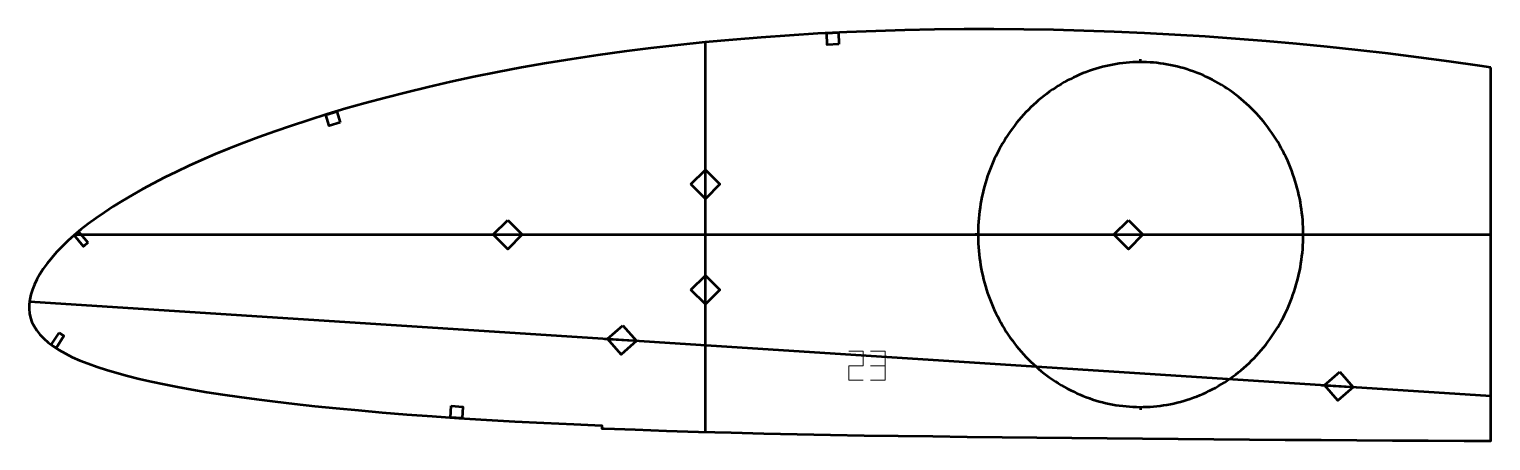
# Model space of a CAD drawing. Header units: metres. Extents: x 9 to 513, y 129 to 271.
import ezdxf

# ---------------------------------------------------------------- set-up
doc = ezdxf.new("R2010")
doc.units = ezdxf.units.M
doc.layers.add('Layer', color=1, linetype='Continuous', lineweight=50)
doc.layers.add('NumLabel', color=1, linetype='Continuous', lineweight=15)

msp = doc.modelspace()

# ---------------------------------------------------------------- linework, layer by layer
at = {"layer": 'Layer', "color": 7}
for p, q in [((242.23, 131.86), (242.23, 266.43)), ((242.23, 211.38), (242.23, 223.38)), ((24.9, 200), (512.93, 200)), ((168.05, 200), (180.05, 200)), ((382.04, 200), (394.04, 200)), ((242.23, 174.91), (242.23, 186.91)), ((9.26, 176.84), (512.93, 144.26)), ((207.45, 164.02), (219.42, 163.25)), ((454.57, 148.04), (466.54, 147.26))]:
    msp.add_line(p, q, dxfattribs=at)
at = {"layer": 'Layer'}
for p, q in [((392.23, 259.55), (392.23, 260.55)), ((336.17, 200), (335.17, 200)), ((448.29, 200), (449.29, 200)), ((392.23, 140.45), (392.23, 139.45))]:
    msp.add_line(p, q, dxfattribs=at)
for points in [[(512.93, 257.69), (509.15, 258.26), (498.64, 259.76), (488.13, 261.17), (477.61, 262.48), (467.08, 263.69), (456.55, 264.81), (446.01, 265.84), (435.48, 266.78), (424.96, 267.62), (414.46, 268.37), (403.98, 269.02), (393.51, 269.57), (383.06, 270.03), (372.64, 270.4), (362.25, 270.67), (351.92, 270.85), (341.62, 270.93), (331.37, 270.9), (321.16, 270.79), (311, 270.58), (300.92, 270.28), (290.91, 269.89), (280.99, 269.4), (271.15, 268.8), (261.39, 268.1), (251.71, 267.3), (242.13, 266.42), (232.67, 265.46), (223.35, 264.4), (214.17, 263.23), (205.12, 261.96), (196.2, 260.6), (187.43, 259.17), (178.85, 257.68), (170.49, 256.11), (162.34, 254.46), (154.41, 252.73), (146.67, 250.93), (139.16, 249.1), (131.91, 247.26), (124.93, 245.39), (118.22, 243.48), (111.76, 241.53), (105.54, 239.56), (99.56, 237.59), (93.81, 235.61), (88.3, 233.64), (83.03, 231.68), (77.98, 229.7), (73.15, 227.71), (68.52, 225.71), (64.08, 223.7), (59.82, 221.7), (55.75, 219.69), (51.86, 217.69), (48.16, 215.67), (44.62, 213.66), (41.26, 211.65), (38.07, 209.66), (35.04, 207.66), (32.18, 205.67), (29.48, 203.69), (26.95, 201.72), (24.6, 199.75), (22.42, 197.79), (20.41, 195.84), (18.56, 193.89), (16.87, 191.95), (15.33, 190.02), (13.95, 188.14), (12.75, 186.32), (11.73, 184.53), (10.9, 182.76), (10.22, 181), (9.71, 179.28), (9.35, 177.6), (9.14, 175.87), (9.11, 174.33), (9.24, 172.76), (9.54, 171.26), (10.05, 169.79), (10.76, 168.34), (11.69, 166.89), (12.81, 165.47), (14.13, 164.08), (15.66, 162.73), (17.4, 161.42), (19.37, 160.15), (21.56, 158.91), (23.96, 157.72), (26.58, 156.56), (29.43, 155.44), (32.51, 154.34), (35.8, 153.27), (39.31, 152.23), (43.04, 151.21), (46.99, 150.23), (51.17, 149.27), (55.59, 148.33), (60.25, 147.41), (65.16, 146.51), (70.32, 145.63), (75.76, 144.78), (81.48, 143.95), (87.5, 143.13), (93.84, 142.33), (100.51, 141.55), (107.52, 140.79), (114.89, 140.04), (122.63, 139.31), (130.74, 138.6), (139.22, 137.92), (148.05, 137.26), (157.22, 136.63), (166.7, 136.04), (176.48, 135.49), (186.52, 134.97), (196.8, 134.49), (206.5, 134.08), (206.45, 133.08), (207.26, 133.05), (217.95, 132.64), (228.82, 132.26), (239.87, 131.93), (251.07, 131.62), (262.39, 131.33), (273.81, 131.07), (285.32, 130.85), (296.94, 130.67), (308.69, 130.5), (320.55, 130.34), (332.49, 130.18), (344.47, 130.02), (356.5, 129.88), (368.57, 129.76), (380.71, 129.66), (392.92, 129.56), (405.18, 129.45), (417.46, 129.35), (429.77, 129.26), (442.1, 129.17), (454.43, 129.08), (466.76, 129), (479.07, 128.94), (491.4, 128.89), (503.74, 128.83), (512.93, 128.78), (512.93, 257.69)], [(288.22, 265.75), (284.23, 265.56), (284.03, 269.55), (288.03, 269.75), (288.22, 265.75)], [(448.29, 200), (448.28, 201.25), (448.24, 202.5), (448.18, 203.75), (448.09, 205), (447.98, 206.25), (447.84, 207.49), (447.68, 208.73), (447.5, 209.96), (447.29, 211.2), (447.06, 212.42), (446.8, 213.64), (446.52, 214.86), (446.21, 216.07), (445.88, 217.27), (445.53, 218.46), (445.15, 219.65), (444.75, 220.82), (444.33, 221.99), (443.88, 223.15), (443.41, 224.3), (442.92, 225.43), (442.4, 226.56), (441.87, 227.67), (441.31, 228.78), (440.73, 229.87), (440.13, 230.94), (439.5, 232), (438.86, 233.05), (438.2, 234.09), (437.51, 235.1), (436.81, 236.11), (436.08, 237.09), (435.34, 238.06), (434.58, 239.02), (433.8, 239.96), (433, 240.87), (432.18, 241.78), (431.34, 242.66), (430.49, 243.52), (429.62, 244.37), (428.74, 245.19), (427.84, 246), (426.92, 246.78), (425.98, 247.54), (425.04, 248.29), (424.07, 249.01), (423.1, 249.71), (422.11, 250.39), (421.1, 251.04), (420.09, 251.68), (419.06, 252.29), (418.02, 252.87), (416.97, 253.44), (415.91, 253.98), (414.83, 254.49), (413.75, 254.99), (412.66, 255.46), (411.56, 255.9), (410.45, 256.32), (409.33, 256.71), (408.2, 257.08), (407.07, 257.43), (405.93, 257.74), (404.78, 258.04), (403.63, 258.3), (402.48, 258.55), (401.32, 258.76), (400.15, 258.95), (398.99, 259.12), (397.81, 259.25), (396.64, 259.37), (395.47, 259.45), (394.29, 259.51), (393.11, 259.54), (391.93, 259.55), (390.76, 259.53), (389.58, 259.48), (388.4, 259.41), (387.23, 259.31), (386.06, 259.19), (384.89, 259.04), (383.72, 258.86), (382.56, 258.66), (381.4, 258.43), (380.25, 258.17), (379.1, 257.89), (377.96, 257.59), (376.82, 257.26), (375.69, 256.9), (374.57, 256.52), (373.45, 256.11), (372.35, 255.68), (371.25, 255.22), (370.16, 254.74), (369.09, 254.24), (368.02, 253.71), (366.96, 253.16), (365.92, 252.58), (364.88, 251.98), (363.86, 251.36), (362.85, 250.72), (361.85, 250.05), (360.87, 249.36), (359.9, 248.65), (358.94, 247.92), (358, 247.16), (357.08, 246.39), (356.17, 245.6), (355.27, 244.78), (354.4, 243.95), (353.54, 243.09), (352.69, 242.22), (351.87, 241.33), (351.06, 240.42), (350.27, 239.49), (349.49, 238.54), (348.74, 237.58), (348.01, 236.6), (347.29, 235.61), (346.6, 234.6), (345.93, 233.57), (345.27, 232.53), (344.64, 231.47), (344.03, 230.4), (343.44, 229.32), (342.87, 228.23), (342.32, 227.12), (341.79, 226), (341.29, 224.87), (340.81, 223.72), (340.35, 222.57), (339.92, 221.41), (339.5, 220.24), (339.12, 219.06), (338.75, 217.87), (338.41, 216.67), (338.09, 215.46), (337.8, 214.25), (337.53, 213.03), (337.28, 211.81), (337.06, 210.58), (336.86, 209.35), (336.69, 208.11), (336.54, 206.87), (336.42, 205.62), (336.32, 204.38), (336.25, 203.13), (336.2, 201.88), (336.17, 200.63), (336.17, 199.37), (336.2, 198.12), (336.25, 196.87), (336.32, 195.62), (336.42, 194.38), (336.54, 193.13), (336.69, 191.89), (336.86, 190.65), (337.06, 189.42), (337.28, 188.19), (337.53, 186.97), (337.8, 185.75), (338.09, 184.54), (338.41, 183.33), (338.75, 182.13), (339.12, 180.94), (339.5, 179.76), (339.92, 178.59), (340.35, 177.43), (340.81, 176.28), (341.29, 175.13), (341.79, 174), (342.32, 172.88), (342.87, 171.77), (343.44, 170.68), (344.03, 169.6), (344.64, 168.53), (345.27, 167.47), (345.93, 166.43), (346.6, 165.4), (347.29, 164.39), (348.01, 163.4), (348.74, 162.42), (349.49, 161.46), (350.27, 160.51), (351.06, 159.58), (351.87, 158.67), (352.69, 157.78), (353.54, 156.91), (354.4, 156.05), (355.27, 155.22), (356.17, 154.4), (357.08, 153.61), (358, 152.84), (358.94, 152.08), (359.9, 151.35), (360.87, 150.64), (361.85, 149.95), (362.85, 149.28), (363.86, 148.64), (364.88, 148.02), (365.92, 147.42), (366.96, 146.84), (368.02, 146.29), (369.09, 145.76), (370.16, 145.26), (371.25, 144.78), (372.35, 144.32), (373.45, 143.89), (374.57, 143.48), (375.69, 143.1), (376.82, 142.74), (377.96, 142.41), (379.1, 142.11), (380.25, 141.83), (381.4, 141.57), (382.56, 141.34), (383.72, 141.14), (384.89, 140.96), (386.06, 140.81), (387.23, 140.69), (388.4, 140.59), (389.58, 140.52), (390.76, 140.47), (391.93, 140.45), (393.11, 140.46), (394.29, 140.49), (395.47, 140.55), (396.64, 140.63), (397.81, 140.75), (398.99, 140.88), (400.15, 141.05), (401.32, 141.24), (402.48, 141.45), (403.63, 141.7), (404.78, 141.96), (405.93, 142.26), (407.07, 142.57), (408.2, 142.92), (409.33, 143.29), (410.45, 143.68), (411.56, 144.1), (412.66, 144.54), (413.75, 145.01), (414.83, 145.51), (415.91, 146.02), (416.97, 146.56), (418.02, 147.13), (419.06, 147.71), (420.09, 148.32), (421.1, 148.96), (422.11, 149.61), (423.1, 150.29), (424.07, 150.99), (425.04, 151.71), (425.98, 152.46), (426.92, 153.22), (427.84, 154), (428.74, 154.81), (429.62, 155.63), (430.49, 156.48), (431.34, 157.34), (432.18, 158.22), (433, 159.13), (433.8, 160.04), (434.58, 160.98), (435.34, 161.94), (436.08, 162.91), (436.81, 163.89), (437.51, 164.9), (438.2, 165.91), (438.86, 166.95), (439.5, 168), (440.13, 169.06), (440.73, 170.13), (441.31, 171.22), (441.87, 172.33), (442.4, 173.44), (442.92, 174.57), (443.41, 175.7), (443.88, 176.85), (444.33, 178.01), (444.75, 179.18), (445.15, 180.35), (445.53, 181.54), (445.88, 182.73), (446.21, 183.93), (446.52, 185.14), (446.8, 186.36), (447.06, 187.58), (447.29, 188.8), (447.5, 190.04), (447.68, 191.27), (447.84, 192.51), (447.98, 193.75), (448.09, 195), (448.18, 196.25), (448.24, 197.5), (448.28, 198.75), (448.29, 200)], [(116.31, 238.72), (112.48, 237.57), (111.32, 241.4), (115.15, 242.55), (116.31, 238.72)], [(237.23, 217.38), (242.23, 222.38), (247.23, 217.38), (242.23, 212.38), (237.23, 217.38)], [(174.05, 205), (179.05, 200), (174.05, 195), (169.05, 200), (174.05, 205)], [(388.04, 205), (393.04, 200), (388.04, 195), (383.04, 200), (388.04, 205)], [(29.35, 197.21), (27.82, 195.93), (24.61, 199.76), (26.15, 201.05), (29.35, 197.21)], [(237.23, 180.91), (242.23, 185.91), (247.23, 180.91), (242.23, 175.91), (237.23, 180.91)], [(213.76, 168.62), (218.43, 163.31), (213.11, 158.64), (208.45, 163.96), (213.76, 168.62)], [(19.38, 166.1), (21.06, 165.01), (18.35, 160.81), (16.67, 161.89), (19.38, 166.1)], [(460.88, 152.64), (465.54, 147.33), (460.23, 142.66), (455.56, 147.97), (460.88, 152.64)], [(154.58, 140.82), (158.57, 140.55), (158.3, 136.56), (154.31, 136.83), (154.58, 140.82)]]:
    msp.add_lwpolyline(points, close=True, dxfattribs=at)
at = {"layer": 'NumLabel', "color": 1}
for points in [[(291.64, 159.71), (296.64, 159.71), (296.64, 154.71), (291.64, 154.71), (291.64, 149.71), (296.64, 149.71)], [(299.14, 159.71), (304.14, 159.71), (304.14, 154.71), (299.14, 154.71), (304.14, 154.71), (304.14, 149.71), (299.14, 149.71)]]:
    msp.add_lwpolyline(points, dxfattribs=at)

doc.saveas('drawing.dxf')
